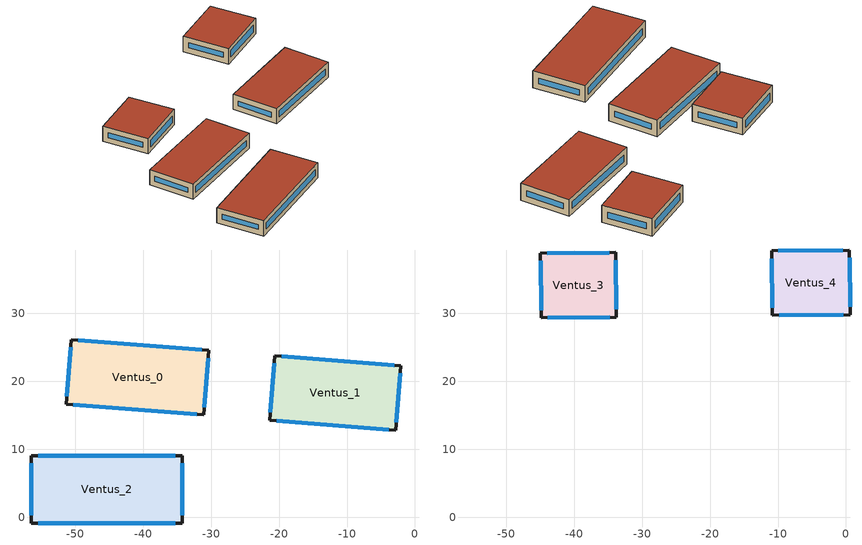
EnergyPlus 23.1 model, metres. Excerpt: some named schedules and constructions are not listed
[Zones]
Ventus_0
 floor outside (90.1-2019 Nonresidential CZ 0 Exterior Floor (Mass)): -50.59,26.13,3.49 -30.38,24.54,3.48 -31.13,15.05,3.48 -51.34,16.64,3.49
 wall outside (90.1-2019 Nonresidential CZ 0 Exterior Wall (Mass)): -50.59,26.13 -51.34,16.64 z3.49:6.87; -31.13,15.05 -30.38,24.54 z3.48:6.87; -51.34,16.64,3.49 -31.13,15.05,3.48 -31.13,15.05,6.87 -51.34,16.64,6.87; -30.38,24.54,3.48 -50.59,26.13,3.49 -50.59,26.13,6.87 -30.38,24.54,6.87
 window (90.1-2019 Nonresidential CZ 0 Glazing (Operable)): -50.68,25 -51.25,17.78 z4.62:5.74; -31.04,16.19 -30.47,23.41 z4.62:5.73; -50.31,16.56,4.52 -32.16,15.13,4.51 -32.16,15.13,5.83 -50.31,16.56,5.84; -31.41,24.62,4.51 -49.56,26.05,4.52 -49.56,26.05,5.84 -31.41,24.62,5.83
 roof outside (90.1-2019 Nonresidential CZ 0 Exterior Roof (Mass)): -50.59,26.13 -51.34,16.64 -31.13,15.05 -30.38,24.54 z6.87
Ventus_1
 floor outside (90.1-2019 Nonresidential CZ 0 Exterior Floor (Mass)): -21.39,14.28,3.48 -20.64,23.78,3.48 -2.06,22.31,3.47 -2.81,12.81,3.47
 wall outside (90.1-2019 Nonresidential CZ 0 Exterior Wall (Mass)): -2.81,12.81 -2.06,22.31 z3.47:6.86; -20.64,23.78 -21.39,14.28 z3.48:6.86; -21.39,14.28,3.48 -2.81,12.81,3.47 -2.81,12.81,6.86 -21.39,14.28,6.86; -2.06,22.31,3.47 -20.64,23.78,3.48 -20.64,23.78,6.86 -2.06,22.31,6.86
 window (90.1-2019 Nonresidential CZ 0 Glazing (Operable)): -20.36,14.19 -3.83,12.89 z4.5:5.83; -2.72,13.95 -2.15,21.18 z4.61:5.72; -20.73,22.64 -21.3,15.41 z4.61:5.73; -3.08,22.39,4.5 -19.62,23.7,4.5 -19.61,23.7,5.83 -3.08,22.39,5.83
 roof outside (90.1-2019 Nonresidential CZ 0 Exterior Roof (Mass)): -21.39,14.28 -2.81,12.81 -2.06,22.31 -20.64,23.78 z6.86
Ventus_2
 floor outside (90.1-2019 Nonresidential CZ 0 Exterior Floor (Mass)): -56.49,9.04 -34.25,9.04 -34.25,-0.87 -56.49,-0.87 z3.5
 wall outside (90.1-2019 Nonresidential CZ 0 Exterior Wall (Mass)): -56.49,9.04 -56.49,-0.87 -34.25,-0.87 -34.25,9.04 -56.49,9.04 z3.5:6.89
 window (90.1-2019 Nonresidential CZ 0 Glazing (Operable)): -56.49,7.9 -56.49,0.28 / -34.25,0.28 -34.25,7.9 z4.64:5.75; -55.45,-0.87 -35.29,-0.87 / -35.29,9.04 -55.45,9.04 z4.54:5.85
 roof outside (90.1-2019 Nonresidential CZ 0 Exterior Roof (Mass)): -56.49,9.04 -56.49,-0.87 -34.25,-0.87 -34.25,9.04 z6.89
Ventus_3
 floor outside (90.1-2019 Nonresidential CZ 0 Exterior Floor (Mass)): -33.89,38.98 -33.8,29.46 -44.89,29.34 -44.99,38.86 z6.11
 wall outside (90.1-2019 Nonresidential CZ 0 Exterior Wall (Mass)): -33.89,38.98 -44.99,38.86 -44.89,29.34 -33.8,29.46 -33.89,38.98 z6.11:9.51
 window (90.1-2019 Nonresidential CZ 0 Glazing (Operable)): -34.87,38.97 -44.01,38.87 / -43.91,29.35 -34.77,29.45 z7.08:8.53; -44.98,37.72 -44.9,30.48 / -33.81,30.6 -33.88,37.84 z7.25:8.37
 roof outside (90.1-2019 Nonresidential CZ 0 Exterior Roof (Mass)): -33.89,38.98 -44.99,38.86 -44.89,29.34 -33.8,29.46 z9.51
Ventus_4
 floor outside (90.1-2019 Nonresidential CZ 0 Exterior Floor (Mass)): 0.52,39.34 0.62,29.82 -10.85,29.7 -10.95,39.22 z6.11
 wall outside (90.1-2019 Nonresidential CZ 0 Exterior Wall (Mass)): 0.52,39.34 -10.95,39.22 -10.85,29.7 0.62,29.82 0.52,39.34 z6.11:9.57
 window (90.1-2019 Nonresidential CZ 0 Glazing (Operable)): -0.48,39.33 -9.95,39.23 / -9.85,29.71 -0.38,29.8 z7.1:8.57; -10.93,38.06 -10.86,30.85 / 0.61,30.97 0.53,38.18 z7.26:8.41
 roof outside (90.1-2019 Nonresidential CZ 0 Exterior Roof (Mass)): 0.52,39.34 -10.95,39.22 -10.85,29.7 0.62,29.82 z9.57
[Schedule:Day:Hourly]
d135375e-badd-40b1-8688-f4bb18616764: Fraction, 1, 1, 1, 1, 1, 1, 1, 1, 0, 0, 0, 0, 0, 0, 0, 0, 0, 0, 0, 0, 0, 1, 1, 1
576e89f0-6812-4d7b-a71b-ed667f800c9a: Fraction, 1, 1, 1, 1, 1, 1, 1, 1, 1, 1, 0, 0, 0, 0, 0, 0, 0, 0, 0, 1, 1, 1, 1, 1
444270f3-daff-4cc7-9fce-6beb186acede: Fraction, 1, 1, 1, 1, 1, 1, 1, 1, 1, 0, 0, 0, 0, 0, 0, 0, 1, 1, 1, 1, 1, 1, 1, 1
edc33e11-3f99-40de-8c90-1b0c78e9f77a: Fraction, 1, 1, 1, 1, 1, 1, 1, 1, 1, 0, 0, 0, 0, 0, 0, 0, 0, 0, 0, 1, 1, 1, 1, 1
259ab910-9959-4b4f-8b96-6e911539b89f: Fraction, 1, 1, 1, 1, 1, 1, 1, 1, 1, 0, 0, 0, 0, 0, 0, 0, 0, 0, 0, 0, 0, 1, 1, 1
5c5f2de8-4e5d-47ee-83c5-350774adab4d: Fraction, 1, 1, 1, 1, 1, 1, 1, 1, 0, 0, 0, 0, 0, 0, 0, 0, 0, 1, 1, 1, 1, 1, 1, 1
ccbcdd31-a275-40a4-b447-51e54ef8d7b9: Fraction, 0, 0, 0, 0, 0, 0, 0, 0, 1, 1, 1, 1, 0, 0, 0, 0, 0, 1, 1, 1, 1, 1, 1, 1
dfa72975-371f-47f3-9f32-e2ada24ff21b: Fraction, 1, 0, 0, 0, 0, 0, 0, 0, 1, 1, 1, 1, 1, 1, 1, 1, 1, 1, 1, 1, 1, 1, 1, 1
a9d439a1-49d9-4f3c-84a6-8da776fee34f: Fraction, 0, 0, 0, 0, 0, 0, 0, 0, 1, 1, 1, 0, 0, 0, 0, 0, 1, 1, 1, 1, 1, 1, 1, 1
4c7fa85c-202d-4e6c-86aa-34b9aec84825: Fraction, 0, 0, 0, 0, 0, 0, 0, 0, 1, 1, 1, 0, 0, 0, 0, 0, 0, 0, 1, 1, 1, 1, 1, 1
a362fd6c-34ea-4b4a-b517-37fdcfbb9ab2: Fraction, 0, 0, 1, 0, 0, 0, 0, 0, 1, 0, 0, 0, 0, 0, 0, 0, 0, 0, 1, 1, 1, 1, 1, 1
ae99996c-18ee-47b8-93cc-b816b99a17c6: Fraction, 1, 1, 1, 1, 1, 1, 1, 1, 1, 0, 0, 1, 1, 0, 0, 1, 1, 1, 1, 1, 1, 0, 0, 0
ef9d7e68-a3ab-4def-9ee5-218e4b882af2: Fraction, 0, 0, 0, 0, 0, 0, 1, 1, 1, 1, 0, 0, 0, 0, 0, 0, 0, 0, 1, 1, 1, 1, 1, 1
395e2293-ace3-4636-b372-cace77d4abf7: Fraction, 1, 1, 1, 1, 1, 1, 1, 1, 1, 1, 0, 0, 0, 0, 0, 0, 0, 0, 1, 1, 1, 1, 1, 1
66aab256-64b3-4c1b-a318-b160cb4e92db: Fraction, 1, 1, 1, 0, 0, 0, 1, 1, 1, 1, 1, 1, 0, 0, 1, 1, 0, 0, 1, 1, 1, 0, 0, 0
c92a23b8-4961-4658-a4ad-a3b9fe58a137: Fraction, 0, 0, 0, 0, 0, 0, 0, 0, 1, 0, 0, 0, 1, 1, 1, 1, 1, 1, 1, 1, 1, 1, 1, 0
c3b538ed-787d-4185-b307-2582aeef13e2: Fraction, 0, 0, 0, 0, 0, 0, 0, 0, 0, 1, 1, 1, 0, 0, 0, 0, 1, 1, 1, 1, 1, 1, 0, 0
6cbbed9b-2232-4161-9ff2-2403249863eb: Fraction, 0, 0, 0, 0, 0, 0, 0, 0, 1, 1, 0, 0, 0, 0, 0, 0, 0, 1, 1, 1, 1, 1, 1, 1
f7a0a7b2-268d-4acb-b1b7-f8e298fba60e: Fraction, 0, 0, 0, 0, 0, 0, 0, 0, 1, 1, 0, 0, 0, 0, 1, 1, 0, 0, 0, 0, 0, 0, 0, 0
eedf3fa0-799d-4cfa-b75a-326784be4b0e: Fraction, 0, 0, 0, 0, 0, 0, 0, 0, 1, 1, 0, 0, 0, 0, 1, 1, 1, 0, 0, 0, 0, 0, 0, 0
c23ae0e7-52ea-4230-b1f0-de0a85027671: Fraction, 1, 1, 1, 1, 0, 0, 0, 0, 1, 1, 1, 1, 1, 1, 1, 1, 1, 1, 1, 1, 1, 1, 0, 0
4aba7c65-3552-4ebf-8e60-65752d7edb00: Fraction, 0, 0, 0, 0, 0, 0, 0, 0, 0, 0, 0, 0, 0, 0, 0, 0, 0, 0, 0, 1, 1, 1, 1, 1
e015e280-3f6a-454e-a5e6-ff44a4b9b39e: Fraction, 1, 1, 1, 1, 1, 1, 1, 1, 1, 1, 0, 0, 0, 0, 0, 1, 1, 1, 1, 1, 1, 0, 0, 0
2c557a94-f181-44dc-a4c0-f573c2005f55: Fraction, 0, 0, 0, 0, 0, 0, 0, 0, 0, 1, 1, 1, 0, 0, 0, 0, 0, 1, 1, 1, 1, 1, 1, 1
588f932e-fa44-4d36-b17f-72cdbacededf: Fraction, 1, 0, 1, 1, 1, 0, 0, 0, 1, 1, 0, 0, 0, 1, 1, 1, 1, 1, 1, 1, 1, 1, 1, 1
aaa24236-96a8-4a8a-b6db-d0c5142db103: Fraction, 0, 0, 0, 0, 0, 0, 0, 0, 0, 1, 1, 1, 1, 1, 1, 1, 0, 0, 1, 1, 1, 1, 1, 1
5409efb8-a2dc-4455-b90b-4b2673fce82e: Fraction, 1, 1, 1, 0, 0, 1, 1, 1, 1, 0, 0, 0, 1, 1, 1, 1, 1, 1, 1, 1, 1, 1, 1, 1
6164c977-ef23-4932-b233-e87e4a8d05c1: Fraction, 1, 1, 1, 1, 1, 1, 1, 1, 1, 0, 0, 0, 1, 1, 1, 1, 1, 1, 1, 1, 0, 0, 0, 0
63becef5-d3bf-475c-8c55-11c553a25a16: Fraction, 0, 0, 0, 0, 0, 0, 0, 0, 1, 1, 0, 0, 0, 0, 0, 0, 0, 0, 0, 1, 1, 1, 1, 1
c9ef6c65-e9d5-46f3-be03-88baf52a0d10: Fraction, 1, 0, 0, 0, 0, 0, 1, 1, 1, 0, 0, 0, 0, 0, 0, 0, 0, 1, 1, 1, 1, 1, 1, 1
1f263616-eff3-4541-88cc-1187334792af: Fraction, 1, 0, 0, 0, 0, 0, 0, 0, 0, 1, 1, 0, 0, 0, 0, 0, 1, 1, 1, 1, 1, 1, 1, 1
c7925aff-d72f-454c-a264-b8e99e3a54e9: Fraction, 1, 1, 1, 1, 1, 1, 1, 1, 1, 1, 1, 1, 0, 0, 0, 0, 1, 1, 1, 1, 1, 1, 1, 0
e2a7ad8f-fecb-4149-b8f9-2e6012cb94d9: Fraction, 1, 1, 1, 1, 1, 1, 1, 1, 1, 1, 1, 1, 0, 0, 0, 0, 0, 0, 1, 1, 1, 1, 1, 1
c4efaa69-dd6c-4ff4-845a-ed331fa96d1a: Fraction, 1, 1, 0, 0, 0, 0, 0, 0, 1, 1, 1, 1, 1, 1, 1, 1, 1, 1, 1, 1, 1, 1, 1, 1
2914e235-05e4-47dc-bc5d-56b2724482ea: Fraction, 1, 1, 1, 1, 1, 1, 1, 1, 1, 1, 1, 1, 1, 1, 1, 1, 1, 1, 1, 1, 1, 1, 0, 0
abdb94c0-f5df-4069-a63b-f50a1f68c1f4: Fraction, 1, 1, 1, 0, 0, 0, 0, 0, 0, 1, 1, 1, 1, 1, 1, 1, 0, 1, 1, 1, 1, 1, 1, 1
5b559d01-f432-43e8-b2a2-6bc1e81afd2d: Fraction, 1, 1, 1, 0, 0, 0, 0, 0, 1, 1, 0, 0, 0, 0, 0, 0, 0, 1, 1, 1, 1, 1, 1, 1
7640d5f7-6528-4fa4-9b03-64cf7114dfd1: Fraction, 1, 0, 0, 0, 0, 0, 0, 1, 1, 1, 0, 0, 0, 0, 0, 0, 0, 0, 1, 1, 1, 1, 1, 1
8e289a37-f18d-46f4-9892-1c8a7c11e0be: Fraction, 1, 0, 0, 0, 0, 0, 0, 0, 0, 0, 0, 1, 0, 0, 0, 0, 0, 0, 1, 1, 1, 1, 1, 1
ca8a3e2a-d623-45d1-a48d-802a2fd7def2: Fraction, 1, 0, 1, 0, 1, 1, 1, 0, 1, 1, 0, 0, 0, 0, 0, 0, 0, 0, 0, 1, 0, 0, 1, 1
dbc17a00-3c0d-435e-8577-7e6c39dee444: Fraction, 1, 1, 1, 1, 1, 1, 1, 1, 1, 1, 0, 0, 0, 0, 0, 0, 0, 0, 0, 0, 1, 1, 1, 1
af7bac0c-e9d6-4a9d-910f-7a960dc9eb0d: Fraction, 1, 1, 1, 1, 1, 1, 1, 1, 1, 1, 0, 1, 1, 0, 0, 0, 0, 0, 0, 1, 1, 1, 1, 1
99dd2c37-d0b0-40e9-9e80-5acc5c7ca3b6: Fraction, 1, 1, 1, 0, 0, 1, 1, 1, 1, 0, 0, 0, 0, 1, 1, 1, 1, 1, 1, 1, 1, 1, 0, 1
c996b3b3-e460-4160-9946-7c73efd18905: Fraction, 1, 0, 0, 0, 0, 1, 0, 0, 1, 1, 1, 1, 0, 0, 0, 0, 0, 0, 0, 1, 1, 1, 1, 1
b551451d-c882-4b60-9a33-12f4667ae3a7: Fraction, 1, 0, 1, 1, 0, 1, 0, 1, 1, 0, 0, 0, 0, 0, 0, 0, 0, 0, 0, 0, 1, 1, 1, 1
16a2c0c8-577f-4aca-9610-d97acd4ccabb: Fraction, 1, 1, 1, 1, 1, 1, 1, 0, 1, 0, 1, 1, 0, 0, 0, 1, 1, 0, 1, 1, 1, 1, 1, 1
fdd9d570-ed7a-488a-a2c1-46a918b58e38: Fraction, 1, 1, 1, 0, 0, 0, 0, 1, 1, 1, 1, 0, 0, 0, 0, 0, 0, 1, 1, 1, 1, 1, 1, 1
0b71af84-9e56-4a33-9ef0-9e4faa6e7737: Fraction, 1, 0, 1, 1, 1, 1, 1, 1, 1, 0, 0, 0, 0, 0, 0, 0, 0, 0, 0, 1, 0, 1, 1, 1
d7dded75-b735-4c37-8d77-33816b5f067e: Fraction, 1, 1, 1, 1, 1, 1, 1, 1, 1, 1, 1, 0, 0, 0, 0, 0, 0, 1, 0, 0, 0, 0, 0, 1
6301fb1c-ad08-4f62-8c7c-b22853e85849: Fraction, 1, 0, 0, 1, 0, 1, 1, 0, 1, 1, 1, 0, 0, 0, 1, 1, 0, 1, 1, 0, 0, 0, 0, 1
1192143a-8771-4ce0-9ca5-8a9b8de43010: Fraction, 0, 0, 0, 0, 0, 0, 0, 0, 1, 1, 1, 0, 0, 0, 0, 0, 0, 0, 1, 1, 1, 1, 0, 0
3b76af73-bb8c-4d3c-b461-9fdb22a7cfd0: Fraction, 1, 0, 1, 1, 0, 0, 0, 0, 1, 1, 0, 0, 0, 1, 1, 1, 1, 0, 1, 0, 0, 1, 0, 0
6c7d653c-c932-400c-83a6-2570633f27cc: Fraction, 0, 0, 0, 0, 1, 1, 1, 1, 1, 1, 1, 0, 0, 1, 0, 0, 0, 0, 0, 1, 1, 1, 1, 1
c8d32957-9faa-44b8-88e7-09ed703b41d9: Fraction, 1, 1, 1, 1, 0, 0, 0, 0, 0, 1, 0, 0, 0, 1, 0, 0, 0, 1, 1, 1, 1, 1, 1, 1
1ea3ff6e-3d16-4663-b7b8-bfcbed70df2e: Fraction, 1, 0, 0, 0, 0, 0, 0, 0, 1, 1, 1, 0, 0, 0, 0, 0, 1, 1, 1, 1, 1, 1, 1, 1
7f455261-d6a8-4912-8bc3-164de6b7e1f6: Fraction, 1, 1, 1, 1, 1, 1, 1, 1, 1, 1, 1, 0, 0, 1, 0, 0, 0, 0, 1, 1, 1, 1, 1, 1
09fb5977-f931-4046-84c1-4e1d55b268a7: Fraction, 1, 1, 1, 1, 1, 1, 1, 1, 1, 0, 1, 0, 0, 0, 0, 0, 0, 0, 1, 1, 1, 1, 1, 1
890b75a5-23c9-4ef5-92e9-1dd8ddd3c410: Fraction, 1, 1, 1, 1, 1, 1, 1, 1, 1, 1, 0, 0, 0, 1, 0, 0, 0, 0, 1, 1, 1, 1, 1, 1
6c2445f2-4970-468d-9c1e-9185d210061e: Fraction, 1, 1, 1, 1, 1, 1, 0, 0, 0, 1, 0, 1, 1, 1, 1, 1, 1, 1, 1, 0, 1, 1, 1, 1
e4cf9395-6ca3-42d2-85a8-0792f59e23f0: Fraction, 0, 1, 1, 1, 0, 1, 1, 1, 1, 1, 0, 0, 1, 0, 0, 0, 0, 1, 1, 1, 1, 1, 1, 1
cd07859d-b01b-44fc-b058-c9608b744a2b: Fraction, 1, 1, 1, 1, 1, 1, 1, 1, 1, 0, 0, 0, 1, 1, 0, 0, 0, 0, 1, 1, 1, 1, 1, 1
a852c661-8a32-449b-afac-b5218b8a823b: Fraction, 1, 1, 1, 1, 1, 1, 1, 1, 1, 0, 0, 0, 1, 1, 0, 0, 0, 1, 1, 1, 1, 1, 1, 1
8e540848-bae7-48ea-af94-ea206d29372e: Fraction, 1, 1, 1, 1, 0, 1, 1, 1, 1, 1, 0, 0, 0, 0, 0, 0, 0, 0, 1, 1, 1, 1, 0, 1
9117cda1-3a56-4e55-ac28-f6ce82f858a5: Fraction, 1, 0, 0, 0, 0, 0, 0, 1, 1, 1, 0, 0, 0, 1, 1, 1, 1, 1, 0, 0, 0, 0, 0, 0
00c84883-0d72-4aa9-b977-59b0ae8e53f6: Fraction, 0, 0, 0, 0, 0, 0, 1, 1, 1, 1, 0, 0, 0, 1, 0, 0, 0, 0, 1, 1, 1, 1, 1, 1
10a9daa0-4a19-4a33-95f0-1f94dff2d767: Fraction, 1, 0, 0, 0, 0, 0, 0, 0, 1, 1, 1, 1, 1, 1, 0, 0, 1, 1, 1, 1, 1, 1, 1, 1
73d58a55-e6d7-46e4-b58a-62fe716d3f55: Fraction, 0, 1, 0, 0, 0, 0, 0, 0, 1, 1, 0, 0, 0, 0, 0, 0, 0, 0, 0, 0, 0, 0, 0, 0
70bbe7f6-9c12-4dc8-95b8-4131fc59f14c: Fraction, 0, 0, 0, 0, 0, 0, 0, 0, 0, 0, 1, 1, 0, 1, 1, 1, 1, 1, 1, 1, 1, 1, 1, 0
abe34aba-bb00-4885-b7a3-71cd792797e0: Fraction, 0, 0, 0, 0, 0, 0, 0, 0, 1, 1, 1, 1, 1, 1, 0, 0, 1, 1, 1, 1, 0, 1, 1, 0
9eabc2fc-10d3-4d3d-baaa-25c4ad8773bf: Fraction, 0, 0, 0, 0, 0, 0, 0, 0, 1, 1, 1, 1, 1, 1, 0, 0, 1, 1, 1, 1, 1, 1, 1, 1
2727c59a-58d3-4d8b-82a1-9ef251a273d6: Fraction, 1, 0, 1, 0, 0, 0, 0, 0, 1, 1, 1, 0, 0, 0, 1, 1, 1, 1, 1, 1, 1, 1, 1, 1
c16d5a65-471f-41de-b8a7-b746306d4c21: Fraction, 1, 0, 0, 0, 0, 0, 0, 0, 0, 1, 1, 0, 0, 0, 0, 0, 0, 1, 1, 1, 1, 1, 1, 1
a4da1e3f-a585-49c7-962a-f0ac349f29ff: Fraction, 1, 1, 1, 0, 0, 0, 0, 0, 1, 1, 1, 0, 0, 0, 0, 0, 0, 0, 0, 1, 1, 1, 1, 1
6fb7477f-cef7-4467-81ee-e83d7b95493b: Fraction, 1, 1, 1, 0, 0, 0, 0, 0, 1, 1, 0, 0, 0, 1, 0, 0, 0, 1, 0, 0, 0, 0, 0, 0
3b7bed02-902c-4ee4-bfc6-c96f94253295: Fraction, 0, 1, 0, 0, 0, 0, 0, 0, 1, 1, 1, 1, 0, 1, 0, 1, 1, 1, 1, 1, 1, 1, 1, 1
69e9f8b1-5c9c-4ef5-8e7b-9281c99cabdb: Fraction, 1, 1, 1, 1, 1, 1, 1, 1, 1, 1, 1, 1, 1, 0, 0, 0, 1, 1, 1, 1, 1, 1, 1, 1
c1c52acf-1331-4823-897f-ee0780455334: Fraction, 1, 1, 1, 1, 0, 1, 1, 1, 1, 1, 1, 0, 0, 0, 0, 0, 0, 1, 1, 1, 1, 1, 1, 1
2623137a-5d53-403b-9b05-a019de669b6c: Fraction, 1, 1, 1, 1, 0, 1, 1, 1, 1, 0, 0, 1, 1, 0, 0, 0, 0, 0, 0, 0, 0, 0, 0, 0
963a02f8-54b8-42f5-980b-5a64aaa4bf42: Fraction, 0, 0, 0, 0, 0, 0, 0, 0, 0, 1, 1, 0, 1, 0, 0, 0, 0, 0, 0, 1, 1, 1, 1, 0
e4531df4-819d-4f3d-9ff8-1b40a03d566a: Fraction, 0, 0, 0, 0, 0, 0, 0, 0, 1, 1, 1, 1, 1, 1, 0, 0, 0, 1, 1, 1, 1, 1, 1, 1
c35dd73a-be8a-416f-a8f1-9a1853e123b7: Fraction, 1, 1, 0, 1, 1, 1, 1, 0, 1, 1, 1, 1, 1, 0, 0, 0, 0, 1, 1, 1, 1, 1, 0, 1
1cd092bb-eeb1-4f28-9c6d-ad648a1a302f: Fraction, 1, 1, 0, 0, 0, 0, 0, 0, 1, 1, 1, 0, 0, 0, 0, 0, 0, 0, 1, 1, 1, 1, 1, 1
402aea41-701a-424a-bce5-accaa7c64963: Fraction, 1, 1, 0, 0, 0, 0, 0, 0, 1, 1, 0, 0, 0, 0, 0, 0, 0, 0, 0, 1, 1, 1, 1, 1
64badf55-414b-4183-9bfe-50c0ccb013e4: Fraction, 1, 1, 0, 0, 0, 0, 0, 0, 1, 0, 0, 0, 0, 0, 0, 0, 0, 0, 1, 1, 1, 1, 1, 1
f795293d-22c3-4bea-aae3-41d1418b306d: Fraction, 1, 1, 0, 0, 0, 0, 0, 0, 1, 1, 0, 0, 0, 0, 0, 0, 0, 0, 1, 1, 1, 1, 1, 1
ddf5aded-ef16-4fbc-abf0-a29b0044f86d: Fraction, 1, 1, 0, 0, 0, 0, 0, 0, 1, 0, 1, 0, 0, 0, 0, 0, 0, 0, 1, 1, 1, 1, 1, 1
62f2e535-db4b-4a49-90af-e4513ae926d8: Fraction, 1, 1, 1, 1, 1, 1, 1, 1, 1, 1, 1, 0, 0, 0, 0, 0, 0, 0, 1, 1, 1, 1, 1, 1
2b23ea3e-4ff9-4e0b-b599-da8b90cf0fd3: Fraction, 1, 1, 1, 1, 1, 1, 1, 1, 1, 0, 0, 0, 0, 0, 0, 0, 0, 1, 1, 1, 1, 1, 1, 1
50156d92-ce13-4642-849c-653798f2fd37: Fraction, 1, 0, 0, 0, 0, 0, 0, 0, 0, 0, 0, 0, 1, 1, 1, 0, 0, 1, 1, 1, 1, 1, 1, 1
0e1721d4-f7d1-447c-99e8-068e90a8209e: Fraction, 1, 0, 1, 0, 0, 0, 0, 0, 0, 1, 1, 1, 0, 0, 0, 0, 0, 1, 1, 1, 1, 1, 1, 0
b2c993e7-5e45-47db-aa8e-7d03edf10ca5: Fraction, 1, 1, 1, 0, 0, 0, 1, 0, 1, 1, 1, 0, 1, 1, 1, 1, 1, 1, 1, 1, 1, 1, 1, 1
5bcb0866-b123-42ab-9004-e1fe4b9f239a: Fraction, 0, 0, 0, 0, 0, 0, 0, 0, 1, 1, 1, 0, 0, 1, 1, 1, 1, 1, 1, 1, 1, 1, 1, 1
29342e02-9597-46d2-ae97-ad22c2648d2e: Fraction, 1, 1, 1, 1, 1, 1, 0, 0, 1, 1, 1, 1, 0, 0, 0, 1, 1, 1, 1, 1, 1, 1, 1, 1
442450ad-f7b9-4bf5-a775-ce8e2ac7a8da: Fraction, 1, 1, 0, 0, 0, 0, 0, 0, 1, 1, 1, 1, 0, 0, 0, 0, 1, 1, 1, 1, 1, 1, 1, 1
8372be0a-14dc-4ba9-948e-d28c70954a9f: Fraction, 1, 1, 1, 0, 0, 0, 1, 1, 1, 1, 1, 0, 0, 0, 0, 0, 0, 0, 1, 1, 1, 1, 1, 1
0e8501bd-d252-43e8-9f74-ce6f214063bb: Fraction, 1, 1, 1, 0, 0, 0, 1, 1, 1, 1, 0, 0, 0, 0, 0, 0, 0, 0, 0, 1, 1, 1, 1, 1
eaa08fa6-985d-47b3-a98b-e852c4eb3b42: Fraction, 1, 1, 1, 1, 1, 0, 0, 1, 1, 1, 1, 1, 1, 1, 1, 1, 1, 1, 1, 1, 1, 1, 1, 1
77e86081-8734-4cd6-a52b-95be27f25341: Fraction, 1, 1, 1, 1, 1, 1, 1, 1, 1, 1, 1, 1, 0, 1, 0, 0, 0, 0, 1, 1, 1, 1, 1, 1
55141adb-4441-4ec6-a228-692dd98a55c9: Fraction, 1, 1, 1, 1, 1, 0, 0, 0, 1, 1, 1, 0, 0, 0, 0, 0, 1, 1, 1, 1, 1, 1, 1, 1
6dea6889-3ed4-4c85-8142-b40ef6a5c1c7: Fraction, 1, 1, 1, 1, 1, 1, 1, 1, 1, 0, 1, 0, 0, 0, 1, 0, 1, 1, 1, 1, 1, 1, 1, 1
3b64bb73-4cce-4429-b32b-f965650f5bae: Fraction, 1, 1, 1, 1, 0, 1, 0, 1, 1, 1, 0, 0, 0, 1, 0, 0, 0, 1, 1, 1, 0, 0, 0, 0
587b3cba-ffc6-4bc3-b8fa-65e036367856: Fraction, 0, 0, 1, 1, 0, 0, 0, 0, 1, 1, 1, 1, 1, 1, 1, 1, 1, 1, 1, 1, 1, 1, 1, 1
0832e935-2214-4096-9279-d5d76b42367e: Fraction, 1, 1, 1, 1, 1, 0, 1, 0, 1, 1, 1, 0, 0, 0, 0, 0, 1, 1, 1, 0, 0, 0, 0, 0
ea1cdd25-ba8c-43fd-94e5-055b877ca8ff: Fraction, 0, 0, 0, 1, 1, 0, 0, 0, 1, 1, 1, 1, 1, 1, 1, 1, 1, 1, 1, 1, 1, 1, 1, 1
cc994419-721d-44b2-bf2f-59bb44514922: Fraction, 1, 1, 1, 1, 0, 1, 0, 0, 0, 1, 1, 1, 0, 1, 1, 1, 1, 1, 1, 1, 1, 1, 1, 1
0a06fe06-b27b-4263-a7f0-78e7894cb7b1: Fraction, 1, 1, 1, 0, 1, 1, 1, 1, 1, 1, 1, 0, 0, 1, 0, 0, 1, 0, 1, 1, 1, 1, 1, 1
3203a2fe-f007-499c-98ff-d3f3d498a136: Fraction, 1, 1, 1, 1, 1, 1, 1, 1, 1, 1, 1, 0, 0, 1, 1, 1, 1, 1, 1, 1, 1, 1, 1, 0
595f2882-2a45-41fc-8be2-4687be577747: Fraction, 0, 1, 0, 0, 0, 0, 0, 0, 1, 1, 1, 0, 0, 0, 0, 0, 1, 1, 1, 1, 1, 1, 1, 1
34e7295e-f434-4356-a6ff-1337b6727971: Fraction, 1, 0, 0, 0, 0, 0, 0, 0, 1, 1, 0, 1, 1, 1, 0, 1, 1, 1, 1, 1, 0, 0, 0, 0
e7a09876-77a6-4221-83d3-b987b4852bc9: Fraction, 0, 0, 0, 1, 0, 1, 1, 1, 1, 1, 1, 1, 0, 0, 0, 0, 1, 0, 1, 1, 1, 1, 1, 1
5308d925-7142-4141-9db4-f1d85eb7d396: Fraction, 1, 1, 1, 1, 1, 1, 0, 0, 1, 1, 1, 0, 0, 1, 1, 1, 1, 1, 1, 1, 1, 1, 1, 1
e6d5d8af-6fd3-462f-9e95-e84229453b17: Fraction, 1, 0, 0, 0, 0, 0, 1, 0, 0, 0, 0, 1, 1, 1, 1, 1, 1, 1, 1, 1, 1, 1, 1, 1
a2e8e559-8bb4-40f9-80e2-ae728f70bbdd: Fraction, 1, 1, 1, 0, 1, 0, 0, 1, 1, 1, 1, 0, 1, 0, 0, 0, 0, 0, 0, 1, 1, 1, 1, 1
26c4667c-8dbf-47b3-85e8-46b35cfb878d: Fraction, 1, 1, 1, 0, 0, 0, 1, 1, 1, 1, 1, 1, 0, 0, 0, 0, 1, 1, 1, 1, 1, 1, 1, 1
ae6cd52b-2849-4fca-9855-0485f7823efc: Fraction, 1, 0, 0, 0, 0, 1, 0, 0, 1, 1, 1, 0, 0, 0, 0, 0, 0, 0, 0, 1, 1, 1, 1, 1
98f191bd-889e-49b4-8348-ae3d9bda9a52: Fraction, 1, 1, 0, 0, 0, 1, 1, 0, 1, 1, 0, 0, 0, 0, 0, 0, 0, 0, 0, 0, 1, 1, 1, 1
4f44aad1-8065-43ee-a9ad-2577fcca5c78: Fraction, 1, 1, 1, 1, 1, 1, 1, 0, 1, 1, 0, 0, 0, 0, 0, 0, 1, 0, 0, 0, 0, 0, 1, 1
3653a24e-92bb-4ed1-898a-22c6ac0026f4: Fraction, 1, 1, 1, 1, 1, 1, 1, 1, 1, 0, 1, 0, 0, 0, 1, 1, 1, 1, 1, 1, 1, 1, 0, 0
f10f21f1-2b82-40c4-801e-0198776cb3a9: Fraction, 0, 0, 0, 0, 0, 0, 0, 0, 0, 1, 0, 1, 1, 0, 1, 1, 1, 1, 1, 0, 1, 1, 1, 0
259d540d-cfb8-49d0-8856-6e10c45f5363: Fraction, 0, 0, 0, 0, 0, 0, 0, 0, 1, 1, 1, 0, 0, 0, 1, 1, 0, 0, 1, 1, 1, 1, 1, 0
5275e322-126a-4bb3-97fb-5b65fd5db08e: Fraction, 1, 1, 1, 1, 1, 1, 1, 1, 1, 1, 0, 1, 0, 0, 0, 1, 1, 1, 1, 1, 1, 1, 1, 1
f23861f5-a0a2-4ea7-be47-46b16436e531: Fraction, 1, 0, 0, 0, 0, 0, 0, 0, 0, 1, 0, 0, 0, 0, 0, 1, 1, 1, 1, 0, 1, 0, 0, 0
2d346289-2e99-494a-b16b-961adabb6356: Fraction, 1, 1, 1, 1, 0, 0, 0, 0, 0, 0, 0, 1, 1, 1, 1, 1, 1, 1, 0, 1, 1, 1, 1, 1
fd5d5216-589a-4ae9-aeae-08bbb825320a: Fraction, 1, 0, 1, 1, 0, 1, 1, 0, 1, 1, 0, 0, 0, 1, 1, 0, 1, 1, 1, 1, 1, 1, 1, 1
97e423b9-c70b-4668-86ee-0b03e5ca01af: Fraction, 1, 1, 1, 1, 0, 0, 0, 0, 1, 1, 0, 0, 1, 1, 1, 1, 1, 1, 1, 1, 1, 1, 1, 1
22c682a5-d769-4058-b526-7c8c6cbeb56b: Fraction, 1, 1, 1, 1, 1, 0, 1, 1, 1, 0, 1, 0, 0, 0, 0, 0, 1, 1, 1, 1, 1, 1, 1, 0
57a4237f-810c-42f0-b2a3-1c017a14f153: Fraction, 0, 0, 0, 0, 0, 0, 0, 0, 1, 0, 0, 0, 0, 0, 0, 0, 1, 1, 1, 1, 1, 1, 1, 1
dfb61d4a-a8d9-4cad-b311-cf2bb9e25059: Fraction, 1, 1, 1, 1, 1, 1, 1, 1, 1, 0, 0, 0, 0, 0, 0, 1, 1, 1, 1, 1, 1, 1, 1, 1
13c9c9da-e905-4aa2-a2b6-ed632edcff03: Fraction, 1, 0, 1, 1, 0, 0, 0, 0, 1, 0, 0, 0, 0, 0, 0, 0, 0, 0, 1, 1, 1, 1, 1, 1
[Schedule:Week:Daily]
NatVentAvail_Ventus_4_17: a362fd6c-34ea-4b4a-b517-37fdcfbb9ab2, ae99996c-18ee-47b8-93cc-b816b99a17c6, ef9d7e68-a3ab-4def-9ee5-218e4b882af2, 395e2293-ace3-4636-b372-cace77d4abf7, 66aab256-64b3-4c1b-a318-b160cb4e92db, c92a23b8-4961-4658-a4ad-a3b9fe58a137, c3b538ed-787d-4185-b307-2582aeef13e2, a362fd6c-34ea-4b4a-b517-37fdcfbb9ab2, a362fd6c-34ea-4b4a-b517-37fdcfbb9ab2, a362fd6c-34ea-4b4a-b517-37fdcfbb9ab2, a362fd6c-34ea-4b4a-b517-37fdcfbb9ab2, a362fd6c-34ea-4b4a-b517-37fdcfbb9ab2
NatVentAvail_Ventus_4_18: 6cbbed9b-2232-4161-9ff2-2403249863eb, f7a0a7b2-268d-4acb-b1b7-f8e298fba60e, eedf3fa0-799d-4cfa-b75a-326784be4b0e, 6cbbed9b-2232-4161-9ff2-2403249863eb, c23ae0e7-52ea-4230-b1f0-de0a85027671, 4aba7c65-3552-4ebf-8e60-65752d7edb00, e015e280-3f6a-454e-a5e6-ff44a4b9b39e, 6cbbed9b-2232-4161-9ff2-2403249863eb, 6cbbed9b-2232-4161-9ff2-2403249863eb, 6cbbed9b-2232-4161-9ff2-2403249863eb, 6cbbed9b-2232-4161-9ff2-2403249863eb, 6cbbed9b-2232-4161-9ff2-2403249863eb
NatVentAvail_Ventus_4_19: 2c557a94-f181-44dc-a4c0-f573c2005f55, 588f932e-fa44-4d36-b17f-72cdbacededf, aaa24236-96a8-4a8a-b6db-d0c5142db103, 5409efb8-a2dc-4455-b90b-4b2673fce82e, 6164c977-ef23-4932-b233-e87e4a8d05c1, 63becef5-d3bf-475c-8c55-11c553a25a16, c9ef6c65-e9d5-46f3-be03-88baf52a0d10, 2c557a94-f181-44dc-a4c0-f573c2005f55, 2c557a94-f181-44dc-a4c0-f573c2005f55, 2c557a94-f181-44dc-a4c0-f573c2005f55, 2c557a94-f181-44dc-a4c0-f573c2005f55, 2c557a94-f181-44dc-a4c0-f573c2005f55
NatVentAvail_Ventus_4_20: 1f263616-eff3-4541-88cc-1187334792af, c7925aff-d72f-454c-a264-b8e99e3a54e9, 2c557a94-f181-44dc-a4c0-f573c2005f55, e2a7ad8f-fecb-4149-b8f9-2e6012cb94d9, c4efaa69-dd6c-4ff4-845a-ed331fa96d1a, 2914e235-05e4-47dc-bc5d-56b2724482ea, abdb94c0-f5df-4069-a63b-f50a1f68c1f4, 1f263616-eff3-4541-88cc-1187334792af, 1f263616-eff3-4541-88cc-1187334792af, 1f263616-eff3-4541-88cc-1187334792af, 1f263616-eff3-4541-88cc-1187334792af, 1f263616-eff3-4541-88cc-1187334792af
NatVentAvail_Ventus_4_21: 5b559d01-f432-43e8-b2a2-6bc1e81afd2d, dfa72975-371f-47f3-9f32-e2ada24ff21b, 7640d5f7-6528-4fa4-9b03-64cf7114dfd1, 444270f3-daff-4cc7-9fce-6beb186acede, 8e289a37-f18d-46f4-9892-1c8a7c11e0be, ca8a3e2a-d623-45d1-a48d-802a2fd7def2, dbc17a00-3c0d-435e-8577-7e6c39dee444, 5b559d01-f432-43e8-b2a2-6bc1e81afd2d, 5b559d01-f432-43e8-b2a2-6bc1e81afd2d, 5b559d01-f432-43e8-b2a2-6bc1e81afd2d, 5b559d01-f432-43e8-b2a2-6bc1e81afd2d, 5b559d01-f432-43e8-b2a2-6bc1e81afd2d
NatVentAvail_Ventus_4_22: 5c5f2de8-4e5d-47ee-83c5-350774adab4d, af7bac0c-e9d6-4a9d-910f-7a960dc9eb0d, 99dd2c37-d0b0-40e9-9e80-5acc5c7ca3b6, c996b3b3-e460-4160-9946-7c73efd18905, b551451d-c882-4b60-9a33-12f4667ae3a7, 259ab910-9959-4b4f-8b96-6e911539b89f, d135375e-badd-40b1-8688-f4bb18616764, 5c5f2de8-4e5d-47ee-83c5-350774adab4d, 5c5f2de8-4e5d-47ee-83c5-350774adab4d, 5c5f2de8-4e5d-47ee-83c5-350774adab4d, 5c5f2de8-4e5d-47ee-83c5-350774adab4d, 5c5f2de8-4e5d-47ee-83c5-350774adab4d
NatVentAvail_Ventus_4_23: 16a2c0c8-577f-4aca-9610-d97acd4ccabb, fdd9d570-ed7a-488a-a2c1-46a918b58e38, 0b71af84-9e56-4a33-9ef0-9e4faa6e7737, d7dded75-b735-4c37-8d77-33816b5f067e, 6301fb1c-ad08-4f62-8c7c-b22853e85849, 1192143a-8771-4ce0-9ca5-8a9b8de43010, 3b76af73-bb8c-4d3c-b461-9fdb22a7cfd0, 16a2c0c8-577f-4aca-9610-d97acd4ccabb, 16a2c0c8-577f-4aca-9610-d97acd4ccabb, 16a2c0c8-577f-4aca-9610-d97acd4ccabb, 16a2c0c8-577f-4aca-9610-d97acd4ccabb, 16a2c0c8-577f-4aca-9610-d97acd4ccabb
NatVentAvail_Ventus_4_24: 6c7d653c-c932-400c-83a6-2570633f27cc, c8d32957-9faa-44b8-88e7-09ed703b41d9, 1ea3ff6e-3d16-4663-b7b8-bfcbed70df2e, 7f455261-d6a8-4912-8bc3-164de6b7e1f6, 09fb5977-f931-4046-84c1-4e1d55b268a7, 890b75a5-23c9-4ef5-92e9-1dd8ddd3c410, 6c2445f2-4970-468d-9c1e-9185d210061e, 6c7d653c-c932-400c-83a6-2570633f27cc, 6c7d653c-c932-400c-83a6-2570633f27cc, 6c7d653c-c932-400c-83a6-2570633f27cc, 6c7d653c-c932-400c-83a6-2570633f27cc, 6c7d653c-c932-400c-83a6-2570633f27cc
NatVentAvail_Ventus_4_25: e4cf9395-6ca3-42d2-85a8-0792f59e23f0, cd07859d-b01b-44fc-b058-c9608b744a2b, edc33e11-3f99-40de-8c90-1b0c78e9f77a, a852c661-8a32-449b-afac-b5218b8a823b, 8e540848-bae7-48ea-af94-ea206d29372e, 9117cda1-3a56-4e55-ac28-f6ce82f858a5, 00c84883-0d72-4aa9-b977-59b0ae8e53f6, e4cf9395-6ca3-42d2-85a8-0792f59e23f0, e4cf9395-6ca3-42d2-85a8-0792f59e23f0, e4cf9395-6ca3-42d2-85a8-0792f59e23f0, e4cf9395-6ca3-42d2-85a8-0792f59e23f0, e4cf9395-6ca3-42d2-85a8-0792f59e23f0
NatVentAvail_Ventus_4_26: 10a9daa0-4a19-4a33-95f0-1f94dff2d767, 73d58a55-e6d7-46e4-b58a-62fe716d3f55, 70bbe7f6-9c12-4dc8-95b8-4131fc59f14c, abe34aba-bb00-4885-b7a3-71cd792797e0, 9eabc2fc-10d3-4d3d-baaa-25c4ad8773bf, 2727c59a-58d3-4d8b-82a1-9ef251a273d6, c16d5a65-471f-41de-b8a7-b746306d4c21, 10a9daa0-4a19-4a33-95f0-1f94dff2d767, 10a9daa0-4a19-4a33-95f0-1f94dff2d767, 10a9daa0-4a19-4a33-95f0-1f94dff2d767, 10a9daa0-4a19-4a33-95f0-1f94dff2d767, 10a9daa0-4a19-4a33-95f0-1f94dff2d767
NatVentAvail_Ventus_4_27: a4da1e3f-a585-49c7-962a-f0ac349f29ff, 6fb7477f-cef7-4467-81ee-e83d7b95493b, 3b7bed02-902c-4ee4-bfc6-c96f94253295, 69e9f8b1-5c9c-4ef5-8e7b-9281c99cabdb, c1c52acf-1331-4823-897f-ee0780455334, 2623137a-5d53-403b-9b05-a019de669b6c, 963a02f8-54b8-42f5-980b-5a64aaa4bf42, a4da1e3f-a585-49c7-962a-f0ac349f29ff, a4da1e3f-a585-49c7-962a-f0ac349f29ff, a4da1e3f-a585-49c7-962a-f0ac349f29ff, a4da1e3f-a585-49c7-962a-f0ac349f29ff, a4da1e3f-a585-49c7-962a-f0ac349f29ff
NatVentAvail_Ventus_4_28: e4531df4-819d-4f3d-9ff8-1b40a03d566a, c35dd73a-be8a-416f-a8f1-9a1853e123b7, 1cd092bb-eeb1-4f28-9c6d-ad648a1a302f, 402aea41-701a-424a-bce5-accaa7c64963, 395e2293-ace3-4636-b372-cace77d4abf7, 64badf55-414b-4183-9bfe-50c0ccb013e4, 5b559d01-f432-43e8-b2a2-6bc1e81afd2d, e4531df4-819d-4f3d-9ff8-1b40a03d566a, e4531df4-819d-4f3d-9ff8-1b40a03d566a, e4531df4-819d-4f3d-9ff8-1b40a03d566a, e4531df4-819d-4f3d-9ff8-1b40a03d566a, e4531df4-819d-4f3d-9ff8-1b40a03d566a
NatVentAvail_Ventus_4_29: f795293d-22c3-4bea-aae3-41d1418b306d, ddf5aded-ef16-4fbc-abf0-a29b0044f86d, 62f2e535-db4b-4a49-90af-e4513ae926d8, 2b23ea3e-4ff9-4e0b-b599-da8b90cf0fd3, 395e2293-ace3-4636-b372-cace77d4abf7, 395e2293-ace3-4636-b372-cace77d4abf7, 50156d92-ce13-4642-849c-653798f2fd37, f795293d-22c3-4bea-aae3-41d1418b306d, f795293d-22c3-4bea-aae3-41d1418b306d, f795293d-22c3-4bea-aae3-41d1418b306d, f795293d-22c3-4bea-aae3-41d1418b306d, f795293d-22c3-4bea-aae3-41d1418b306d
NatVentAvail_Ventus_4_30: 0e1721d4-f7d1-447c-99e8-068e90a8209e, 4c7fa85c-202d-4e6c-86aa-34b9aec84825, b2c993e7-5e45-47db-aa8e-7d03edf10ca5, 5bcb0866-b123-42ab-9004-e1fe4b9f239a, 29342e02-9597-46d2-ae97-ad22c2648d2e, 442450ad-f7b9-4bf5-a775-ce8e2ac7a8da, 8372be0a-14dc-4ba9-948e-d28c70954a9f, 0e1721d4-f7d1-447c-99e8-068e90a8209e, 0e1721d4-f7d1-447c-99e8-068e90a8209e, 0e1721d4-f7d1-447c-99e8-068e90a8209e, 0e1721d4-f7d1-447c-99e8-068e90a8209e, 0e1721d4-f7d1-447c-99e8-068e90a8209e
NatVentAvail_Ventus_4_31: 0e8501bd-d252-43e8-9f74-ce6f214063bb, e2a7ad8f-fecb-4149-b8f9-2e6012cb94d9, 62f2e535-db4b-4a49-90af-e4513ae926d8, eaa08fa6-985d-47b3-a98b-e852c4eb3b42, 77e86081-8734-4cd6-a52b-95be27f25341, 55141adb-4441-4ec6-a228-692dd98a55c9, 6dea6889-3ed4-4c85-8142-b40ef6a5c1c7, 0e8501bd-d252-43e8-9f74-ce6f214063bb, 0e8501bd-d252-43e8-9f74-ce6f214063bb, 0e8501bd-d252-43e8-9f74-ce6f214063bb, 0e8501bd-d252-43e8-9f74-ce6f214063bb, 0e8501bd-d252-43e8-9f74-ce6f214063bb
NatVentAvail_Ventus_4_32: 3b64bb73-4cce-4429-b32b-f965650f5bae, 587b3cba-ffc6-4bc3-b8fa-65e036367856, 0832e935-2214-4096-9279-d5d76b42367e, ea1cdd25-ba8c-43fd-94e5-055b877ca8ff, cc994419-721d-44b2-bf2f-59bb44514922, 0a06fe06-b27b-4263-a7f0-78e7894cb7b1, 3203a2fe-f007-499c-98ff-d3f3d498a136, 3b64bb73-4cce-4429-b32b-f965650f5bae, 3b64bb73-4cce-4429-b32b-f965650f5bae, 3b64bb73-4cce-4429-b32b-f965650f5bae, 3b64bb73-4cce-4429-b32b-f965650f5bae, 3b64bb73-4cce-4429-b32b-f965650f5bae
NatVentAvail_Ventus_4_33: 595f2882-2a45-41fc-8be2-4687be577747, 34e7295e-f434-4356-a6ff-1337b6727971, e7a09876-77a6-4221-83d3-b987b4852bc9, 5308d925-7142-4141-9db4-f1d85eb7d396, e6d5d8af-6fd3-462f-9e95-e84229453b17, 7640d5f7-6528-4fa4-9b03-64cf7114dfd1, a2e8e559-8bb4-40f9-80e2-ae728f70bbdd, 595f2882-2a45-41fc-8be2-4687be577747, 595f2882-2a45-41fc-8be2-4687be577747, 595f2882-2a45-41fc-8be2-4687be577747, 595f2882-2a45-41fc-8be2-4687be577747, 595f2882-2a45-41fc-8be2-4687be577747
NatVentAvail_Ventus_4_34: 26c4667c-8dbf-47b3-85e8-46b35cfb878d, ae6cd52b-2849-4fca-9855-0485f7823efc, 576e89f0-6812-4d7b-a71b-ed667f800c9a, 98f191bd-889e-49b4-8348-ae3d9bda9a52, 4f44aad1-8065-43ee-a9ad-2577fcca5c78, 3653a24e-92bb-4ed1-898a-22c6ac0026f4, f10f21f1-2b82-40c4-801e-0198776cb3a9, 26c4667c-8dbf-47b3-85e8-46b35cfb878d, 26c4667c-8dbf-47b3-85e8-46b35cfb878d, 26c4667c-8dbf-47b3-85e8-46b35cfb878d, 26c4667c-8dbf-47b3-85e8-46b35cfb878d, 26c4667c-8dbf-47b3-85e8-46b35cfb878d
NatVentAvail_Ventus_4_35: 259d540d-cfb8-49d0-8856-6e10c45f5363, 5275e322-126a-4bb3-97fb-5b65fd5db08e, ccbcdd31-a275-40a4-b447-51e54ef8d7b9, f23861f5-a0a2-4ea7-be47-46b16436e531, a9d439a1-49d9-4f3c-84a6-8da776fee34f, 2d346289-2e99-494a-b16b-961adabb6356, fd5d5216-589a-4ae9-aeae-08bbb825320a, 259d540d-cfb8-49d0-8856-6e10c45f5363, 259d540d-cfb8-49d0-8856-6e10c45f5363, 259d540d-cfb8-49d0-8856-6e10c45f5363, 259d540d-cfb8-49d0-8856-6e10c45f5363, 259d540d-cfb8-49d0-8856-6e10c45f5363
NatVentAvail_Ventus_4_36: 97e423b9-c70b-4668-86ee-0b03e5ca01af, 1f263616-eff3-4541-88cc-1187334792af, 22c682a5-d769-4058-b526-7c8c6cbeb56b, 57a4237f-810c-42f0-b2a3-1c017a14f153, dfb61d4a-a8d9-4cad-b311-cf2bb9e25059, 13c9c9da-e905-4aa2-a2b6-ed632edcff03, edc33e11-3f99-40de-8c90-1b0c78e9f77a, 97e423b9-c70b-4668-86ee-0b03e5ca01af, 97e423b9-c70b-4668-86ee-0b03e5ca01af, 97e423b9-c70b-4668-86ee-0b03e5ca01af, 97e423b9-c70b-4668-86ee-0b03e5ca01af, 97e423b9-c70b-4668-86ee-0b03e5ca01af
NatVentAvail_Ventus_4_37: 395e2293-ace3-4636-b372-cace77d4abf7, e4c8fb44-0055-4882-bd17-5f2f70fce8a2, 206977b7-2357-40ce-a633-fd6a2b99d5e2, 7bb4bde7-8b4c-403a-a47d-9086a633470e, e14a1932-4995-44ce-91b7-99e6be2a8111, bc329499-9032-4322-b8a8-ff77f105c3a1, 483b4963-a151-4003-b91e-6231ffd2cb4c, 395e2293-ace3-4636-b372-cace77d4abf7, 395e2293-ace3-4636-b372-cace77d4abf7, 395e2293-ace3-4636-b372-cace77d4abf7, 395e2293-ace3-4636-b372-cace77d4abf7, 395e2293-ace3-4636-b372-cace77d4abf7
NatVentAvail_Ventus_4_38: c32f4af3-1667-4a19-bee9-15d535ee3329, 87050370-72dd-432b-87fd-dcb6a5b5e2b6, 97e423b9-c70b-4668-86ee-0b03e5ca01af, 3788fac9-e430-431c-9e71-000fd3067794, aa4b517d-bf11-4001-a956-246ed226af0f, e74816eb-cde7-412a-93a1-b4b4dd3bf79d, 52744410-ff78-46a8-ba8b-6d4e6f2c96a4, c32f4af3-1667-4a19-bee9-15d535ee3329, c32f4af3-1667-4a19-bee9-15d535ee3329, c32f4af3-1667-4a19-bee9-15d535ee3329, c32f4af3-1667-4a19-bee9-15d535ee3329, c32f4af3-1667-4a19-bee9-15d535ee3329
NatVentAvail_Ventus_4_39: 9def71ac-644c-4a43-924f-0a2d0336bef2, 614e6790-c73f-4d8c-96b4-d6ce7b9ffe43, 6090c2da-3a51-4064-848f-2637f0081b64, e0fcecde-fd33-4d46-b3aa-2635d74aa249, 6733263b-4687-476a-bafe-01a0e7dffb8a, be5a4702-a206-47b5-b4dc-dce9cc700cbe, 395e2293-ace3-4636-b372-cace77d4abf7, 9def71ac-644c-4a43-924f-0a2d0336bef2, 9def71ac-644c-4a43-924f-0a2d0336bef2, 9def71ac-644c-4a43-924f-0a2d0336bef2, 9def71ac-644c-4a43-924f-0a2d0336bef2, 9def71ac-644c-4a43-924f-0a2d0336bef2
NatVentAvail_Ventus_4_40: 2b23ea3e-4ff9-4e0b-b599-da8b90cf0fd3, 5597255a-71c8-4af9-b07d-803fe7e9b3df, 18eb495e-3010-422d-9b51-714bd4c46179, bddbe28a-03af-4834-9c31-4002b2f7f704, 29c4d988-8df7-461a-96f3-f0eb0fbbb272, 694df783-21ca-47e2-825d-654eece82056, 512f8437-a3c3-4a7b-8a8e-0a09b8987ad8, 2b23ea3e-4ff9-4e0b-b599-da8b90cf0fd3, 2b23ea3e-4ff9-4e0b-b599-da8b90cf0fd3, 2b23ea3e-4ff9-4e0b-b599-da8b90cf0fd3, 2b23ea3e-4ff9-4e0b-b599-da8b90cf0fd3, 2b23ea3e-4ff9-4e0b-b599-da8b90cf0fd3
NatVentAvail_Ventus_4_41: 7dabb00d-372e-495a-83ae-c2cc5f654150, 182e0d7b-4470-4c07-b171-aa9e0e283233, e067ed9e-bbd3-47b7-a5dd-7783e70833e1, 83541a14-632c-445e-975d-e5084d7fba09, b9485079-7e86-4ca1-8ceb-53abfcaa9852, b1dcbc75-eb5f-4646-a483-74dd9274ab50, 989b37f2-0f60-4786-8aec-6810ea716a4b, 7dabb00d-372e-495a-83ae-c2cc5f654150, 7dabb00d-372e-495a-83ae-c2cc5f654150, 7dabb00d-372e-495a-83ae-c2cc5f654150, 7dabb00d-372e-495a-83ae-c2cc5f654150, 7dabb00d-372e-495a-83ae-c2cc5f654150
NatVentAvail_Ventus_4_42: 1eb9d5fa-c1da-4104-8a44-ca71f65facdf, 81f2065d-c27a-4517-954e-67544249a4cb, 103f52c2-0674-4768-92fb-179ba63c1e2a, cfe17a84-200b-435d-b70d-2a35a1098c4b, d4966127-feaf-4b47-9188-5343ea727697, 8e8ffe4a-36f7-4eb7-86a9-a67730cb3a51, b1befd69-ac6d-433c-9e95-b29d60f72327, 1eb9d5fa-c1da-4104-8a44-ca71f65facdf, 1eb9d5fa-c1da-4104-8a44-ca71f65facdf, 1eb9d5fa-c1da-4104-8a44-ca71f65facdf, 1eb9d5fa-c1da-4104-8a44-ca71f65facdf, 1eb9d5fa-c1da-4104-8a44-ca71f65facdf
NatVentAvail_Ventus_4_43: 920896a7-1d51-4c65-8553-3a183dca4a42, a08da8fc-ac96-41a0-863e-c02cbd00ca50, f7a52072-70b0-45d5-8345-7354972bcaa4, 703a5793-20c7-44d1-9bf6-317172c85b2f, 8df07da4-e51e-43d7-875c-e1bb2c807653, faf75044-ac79-4d2b-818e-8629f26d3340, a02b3400-2401-4de9-8c0f-24d156aa0f27, 920896a7-1d51-4c65-8553-3a183dca4a42, 920896a7-1d51-4c65-8553-3a183dca4a42, 920896a7-1d51-4c65-8553-3a183dca4a42, 920896a7-1d51-4c65-8553-3a183dca4a42, 920896a7-1d51-4c65-8553-3a183dca4a42
NatVentAvail_Ventus_4_44: 21a44d1f-d368-404d-b390-6609542797bc, 1005fe18-a2bc-4577-9523-788087300b71, 2d952c20-b2ae-4a07-b436-f9131cadf77f, 1c7ab229-e5a8-41d6-b33e-73611ac0fdae, d9dda960-ad11-4970-817e-9184a9d602b3, e04a15b6-695e-45c7-9ac3-a8c3987dd5bc, f0beaa5d-1c99-4153-a455-74a045bb19d1, 21a44d1f-d368-404d-b390-6609542797bc, 21a44d1f-d368-404d-b390-6609542797bc, 21a44d1f-d368-404d-b390-6609542797bc, 21a44d1f-d368-404d-b390-6609542797bc, 21a44d1f-d368-404d-b390-6609542797bc
NatVentAvail_Ventus_4_45: 0ac50ae1-ade8-438e-9c97-9bc2b327bad1, 4c7fa85c-202d-4e6c-86aa-34b9aec84825, aee49c79-2b18-4f2a-baa1-9eabe00ab6f1, f3445440-1e52-4bd6-bd45-fa2bdf21ece6, 6090c2da-3a51-4064-848f-2637f0081b64, 265acc4b-8be2-4dd3-93d1-d1e170d7a466, 0ac50ae1-ade8-438e-9c97-9bc2b327bad1, 0ac50ae1-ade8-438e-9c97-9bc2b327bad1, 0ac50ae1-ade8-438e-9c97-9bc2b327bad1, 0ac50ae1-ade8-438e-9c97-9bc2b327bad1, 0ac50ae1-ade8-438e-9c97-9bc2b327bad1, 0ac50ae1-ade8-438e-9c97-9bc2b327bad1
NatVentAvail_Ventus_4_46: 7f1bc331-9c8c-4eba-8398-74f9fa05e77e, 81f2065d-c27a-4517-954e-67544249a4cb, b11a3fb5-f7f0-4ffa-b350-707d66b6c5a6, 0055ecdf-bd39-4d43-a279-08dfdfba21af, f3904647-6033-403a-8202-c0e0b7188cac, 4b8119d8-d207-4d67-92ed-b2ce7f9a5263, 45f40278-15b2-4da9-a66e-d9f3a0bcbbc3, 7f1bc331-9c8c-4eba-8398-74f9fa05e77e, 7f1bc331-9c8c-4eba-8398-74f9fa05e77e, 7f1bc331-9c8c-4eba-8398-74f9fa05e77e, 7f1bc331-9c8c-4eba-8398-74f9fa05e77e, 7f1bc331-9c8c-4eba-8398-74f9fa05e77e
NatVentAvail_Ventus_4_47: 92aa5907-cc90-417e-8ae5-2277c87419c6, 55d11c14-ffea-4316-bd23-813b5c15eec5, 42d0d141-5dbc-4834-9007-08be6e4026bc, d7f23e0a-0dab-4e1e-b1df-672180bf095f, f9e0aeba-fb0d-4f72-b1ef-d931029a04e7, 8820a606-b179-4a93-aa93-ceaba2ff36b9, 6c6a7874-ef66-43ce-babc-ea62c8a18755, 92aa5907-cc90-417e-8ae5-2277c87419c6, 92aa5907-cc90-417e-8ae5-2277c87419c6, 92aa5907-cc90-417e-8ae5-2277c87419c6, 92aa5907-cc90-417e-8ae5-2277c87419c6, 92aa5907-cc90-417e-8ae5-2277c87419c6
NatVentAvail_Ventus_4_48: 6839830a-5139-4136-90ff-df495f830816, 0376ff9f-a44e-4f95-bcf0-deb420ef5e24, 059150c9-e831-4454-9e15-f12e00ff6c97, c866aadb-bdcd-4aca-b4c3-e01b63114685, c4d4f951-b30c-4854-a2d5-ab9cf0678ab0, 4cf65498-b81c-4eb3-87f4-70d22b8cba1d, b495bbd5-b19e-468e-8e8e-5cae01116fc1, 6839830a-5139-4136-90ff-df495f830816, 6839830a-5139-4136-90ff-df495f830816, 6839830a-5139-4136-90ff-df495f830816, 6839830a-5139-4136-90ff-df495f830816, 6839830a-5139-4136-90ff-df495f830816
NatVentAvail_Ventus_4_49: 83528b38-eecd-4f93-8798-d12e2d0e0b9c, bd42e40a-18b1-4e8c-bb92-7fa84cf2609f, b5da2d79-b973-4d6f-bea6-3285997cedde, 1931408f-30d2-4c7c-bd40-d04481857fa1, 523fe135-b285-40e7-9ba0-5c6aec3fb2ab, 3b9b5b0b-025c-4190-8342-2c06a097eb1f, 97db7700-156a-4d90-a25f-11ab4e2322c3, 83528b38-eecd-4f93-8798-d12e2d0e0b9c, 83528b38-eecd-4f93-8798-d12e2d0e0b9c, 83528b38-eecd-4f93-8798-d12e2d0e0b9c, 83528b38-eecd-4f93-8798-d12e2d0e0b9c, 83528b38-eecd-4f93-8798-d12e2d0e0b9c
NatVentAvail_Ventus_4_50: 5776417f-cde4-449d-85b0-d3db7fae6337, 18eb495e-3010-422d-9b51-714bd4c46179, 3a343040-e5a2-4923-a58f-bdf52c09575a, 25e1a2b1-bd9a-4c93-b036-15f96a0ba0d3, a6a2d3c2-7a51-490d-83e5-f8987553bd2b, f7a799b9-406b-467d-a64a-ebd244f14a87, f75d5ac2-6327-4c6a-8f55-1399b161f7f1, 5776417f-cde4-449d-85b0-d3db7fae6337, 5776417f-cde4-449d-85b0-d3db7fae6337, 5776417f-cde4-449d-85b0-d3db7fae6337, 5776417f-cde4-449d-85b0-d3db7fae6337, 5776417f-cde4-449d-85b0-d3db7fae6337
NatVentAvail_Ventus_4_51: 5cf2e9cd-5a53-4648-aaa7-3e59d109d7bc, 84d694dd-e577-4b67-919b-6242e0c416e7, e835ae77-c91d-40d1-9be9-725293761909, b12e215c-175c-49b9-8754-c125b78cb0e9, 1c3c67f8-8413-4968-88dc-9c56eee609fc, a9737b04-2de9-436c-a894-5c189ec1f52a, 55141adb-4441-4ec6-a228-692dd98a55c9, 5cf2e9cd-5a53-4648-aaa7-3e59d109d7bc, 5cf2e9cd-5a53-4648-aaa7-3e59d109d7bc, 5cf2e9cd-5a53-4648-aaa7-3e59d109d7bc, 5cf2e9cd-5a53-4648-aaa7-3e59d109d7bc, 5cf2e9cd-5a53-4648-aaa7-3e59d109d7bc
NatVentAvail_Ventus_4_52: 088267b7-6b14-4d32-8769-2206aa87ccde, 088267b7-6b14-4d32-8769-2206aa87ccde, 088267b7-6b14-4d32-8769-2206aa87ccde, 088267b7-6b14-4d32-8769-2206aa87ccde, 088267b7-6b14-4d32-8769-2206aa87ccde, 088267b7-6b14-4d32-8769-2206aa87ccde, 088267b7-6b14-4d32-8769-2206aa87ccde, 088267b7-6b14-4d32-8769-2206aa87ccde, 088267b7-6b14-4d32-8769-2206aa87ccde, 088267b7-6b14-4d32-8769-2206aa87ccde, 088267b7-6b14-4d32-8769-2206aa87ccde, 088267b7-6b14-4d32-8769-2206aa87ccde
